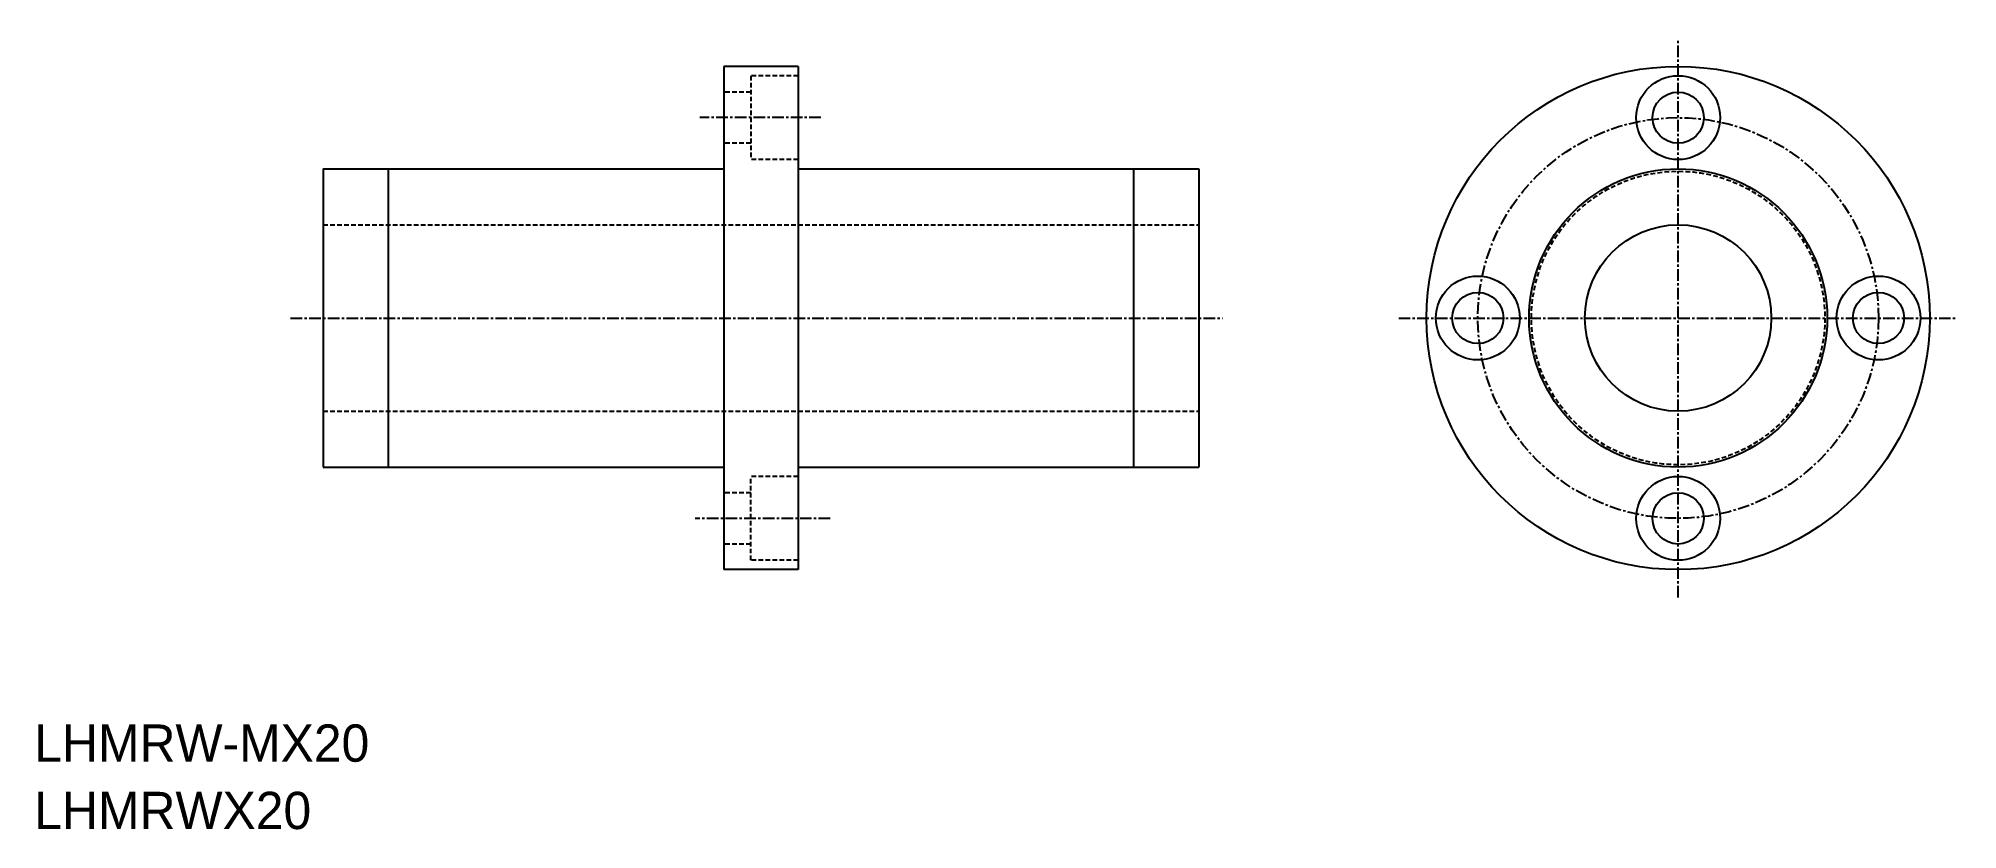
# Model space of a CAD drawing. Extents: x 43 to 249, y 54 to 138.
import ezdxf

# ---------------------------------------------------------------- set-up
doc = ezdxf.new("R2010")
doc.units = 0
doc.linetypes.add('CENTER', pattern=[2, 1.25, -0.25, 0.25, -0.25])
doc.linetypes.add('DASHED', pattern=[0.75, 0.5, -0.25])
doc.layers.get('0').update_dxf_attribs({"linetype": 'CONTINUOUS'})
doc.layers.add('CENTER', color=1, linetype='CENTER')

msp = doc.modelspace()

# ---------------------------------------------------------------- linework, layer by layer
at = {"color": 7, "linetype": 'CONTINUOUS'}
for p, q in [((116.9, 135.48), (116.9, 81.48)), ((124.9, 135.48), (116.9, 135.48)), ((124.9, 135.48), (124.9, 81.48)), ((73.9, 124.48), (116.9, 124.48)), ((73.9, 124.48), (73.9, 92.48)), ((80.9, 124.48), (80.9, 92.48)), ((124.9, 124.48), (167.9, 124.48)), ((160.9, 124.48), (160.9, 92.48)), ((167.9, 124.48), (167.9, 92.48)), ((73.9, 92.48), (116.9, 92.48)), ((124.9, 92.48), (167.9, 92.48)), ((124.9, 81.48), (116.9, 81.48))]:
    msp.add_line(p, q, dxfattribs=at)
at = {"color": 3, "linetype": 'DASHED'}
for p, q in [((119.8, 134.48), (119.8, 125.48)), ((124.9, 134.48), (119.8, 134.48)), ((119.8, 132.73), (116.9, 132.73)), ((119.8, 127.23), (116.9, 127.23)), ((124.9, 125.48), (119.8, 125.48)), ((73.9, 118.48), (167.9, 118.48)), ((73.9, 98.48), (167.9, 98.48)), ((124.9, 91.48), (119.8, 91.48)), ((119.8, 82.48), (119.8, 91.48)), ((119.8, 89.73), (116.9, 89.73)), ((119.8, 84.23), (116.9, 84.23)), ((124.9, 82.48), (119.8, 82.48))]:
    msp.add_line(p, q, dxfattribs=at)
at = {"color": 7, "linetype": 'CONTINUOUS'}
for centre, radius in [((219.35, 108.48), 27), ((219.35, 129.98), 4.5), ((219.35, 129.98), 2.75), ((219.35, 108.48), 16), ((219.35, 108.48), 10), ((197.85, 108.48), 4.5), ((240.85, 108.48), 4.5), ((197.85, 108.48), 2.75), ((240.85, 108.48), 2.75), ((219.35, 86.98), 4.5), ((219.35, 86.98), 2.75)]:
    msp.add_circle(centre, radius, dxfattribs=at)
at = {"color": 3, "linetype": 'DASHED'}
msp.add_circle((219.35, 108.48), 15.75, dxfattribs=at)
at = {"layer": 'CENTER', "color": 1, "linetype": 'CENTER'}
for p, q in [((219.35, 78.48), (219.35, 138.48)), ((127.34, 129.98), (114.34, 129.98)), ((70.4, 108.48), (170.45, 108.48)), ((189.35, 108.48), (249.35, 108.48)), ((128.34, 86.98), (113.84, 86.98))]:
    msp.add_line(p, q, dxfattribs=at)
msp.add_circle((219.35, 108.48), 21.5, dxfattribs=at)

# ---------------------------------------------------------------- texts
at = {"color": 7, "linetype": 'CONTINUOUS'}
for s, p in [('LHMRW-MX20', (42.9, 60.87)), ('LHMRWX20', (42.9, 53.64))]:
    msp.add_text(s, height=4, dxfattribs=at).set_placement(p)

doc.saveas('drawing.dxf')
